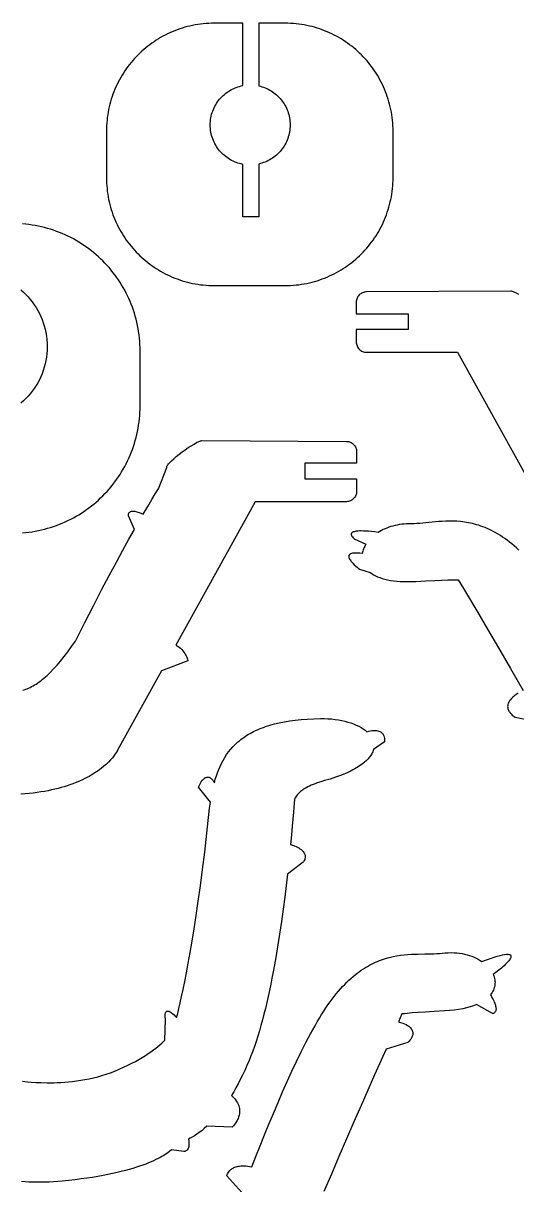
# Model space of a CAD drawing. Extents: x 5 to 505, y 83 to 427.
# Drawn here: x 236.8 to 334.2, y 198.1 to 427 of the extents above; entities that cross this region are included whole.
import ezdxf

# ---------------------------------------------------------------- set-up
doc = ezdxf.new("R2010")
doc.units = 0
doc.layers.add('Nível Padrão', color=1, linetype='CONTINUOUS')

msp = doc.modelspace()

# ---------------------------------------------------------------- linework, layer by layer
at = {"layer": 'Nível Padrão'}
msp.add_lwpolyline([(273.98, 375.34), (274.53, 375.33), (288.48, 375.33), (289.03, 375.34), (289.58, 375.36), (290.12, 375.39), (290.66, 375.44), (291.19, 375.5), (291.73, 375.57), (292.25, 375.66), (292.77, 375.76), (293.29, 375.87), (293.8, 376), (294.31, 376.14), (294.81, 376.28), (295.31, 376.45), (295.8, 376.62), (296.29, 376.8), (296.77, 377), (297.24, 377.21), (297.71, 377.43), (298.17, 377.66), (298.63, 377.9), (299.08, 378.15), (299.52, 378.41), (299.96, 378.68), (300.39, 378.96), (300.81, 379.25), (301.22, 379.55), (301.63, 379.87), (302.02, 380.19), (302.41, 380.52), (302.8, 380.85), (303.17, 381.2), (303.54, 381.56), (303.89, 381.92), (304.24, 382.3), (304.58, 382.68), (304.91, 383.07), (305.23, 383.47), (305.54, 383.87), (305.84, 384.29), (306.13, 384.71), (306.42, 385.14), (306.69, 385.57), (306.95, 386.01), (307.2, 386.46), (307.44, 386.92), (307.67, 387.38), (307.89, 387.85), (308.1, 388.32), (308.29, 388.8), (308.48, 389.29), (308.65, 389.78), (308.81, 390.28), (308.96, 390.78), (309.1, 391.28), (309.23, 391.8), (309.34, 392.31), (309.44, 392.84), (309.53, 393.36), (309.6, 393.89), (309.66, 394.43), (309.71, 394.96), (309.74, 395.51), (309.77, 396.05), (309.77, 396.6), (309.77, 405.73), (309.77, 406.28), (309.74, 406.82), (309.71, 407.36), (309.66, 407.9), (309.6, 408.44), (309.53, 408.97), (309.44, 409.5), (309.34, 410.02), (309.23, 410.53), (309.1, 411.05), (308.96, 411.55), (308.81, 412.06), (308.65, 412.55), (308.48, 413.05), (308.29, 413.53), (308.1, 414.01), (307.89, 414.49), (307.67, 414.96), (307.44, 415.42), (307.2, 415.87), (306.95, 416.32), (306.69, 416.77), (306.42, 417.2), (306.13, 417.63), (305.84, 418.05), (305.54, 418.46), (305.23, 418.87), (304.91, 419.27), (304.58, 419.66), (304.24, 420.04), (303.89, 420.41), (303.54, 420.78), (303.17, 421.14), (302.8, 421.48), (302.41, 421.82), (302.02, 422.15), (301.63, 422.47), (301.22, 422.79), (300.81, 423.09), (300.39, 423.38), (299.96, 423.66), (299.52, 423.93), (299.08, 424.19), (298.63, 424.45), (298.17, 424.69), (297.71, 424.92), (297.24, 425.13), (296.77, 425.34), (296.29, 425.54), (295.8, 425.72), (295.31, 425.9), (294.81, 426.06), (294.31, 426.21), (293.8, 426.34), (293.29, 426.47), (292.77, 426.58), (292.25, 426.68), (291.73, 426.77), (291.19, 426.84), (290.66, 426.91), (290.12, 426.95), (289.58, 426.99), (289.03, 427.01), (288.48, 427.02), (283.28, 427.02), (283.28, 414.68), (283.61, 414.6), (283.93, 414.51), (284.25, 414.4), (284.56, 414.28), (284.87, 414.15), (285.17, 414), (285.46, 413.85), (285.74, 413.68), (286.02, 413.5), (286.29, 413.31), (286.55, 413.11), (286.8, 412.9), (287.04, 412.67), (287.28, 412.44), (287.5, 412.2), (287.71, 411.95), (287.91, 411.69), (288.11, 411.42), (288.29, 411.15), (288.46, 410.87), (288.61, 410.58), (288.76, 410.28), (288.89, 409.97), (289.01, 409.66), (289.12, 409.34), (289.21, 409.02), (289.3, 408.69), (289.36, 408.36), (289.41, 408.02), (289.45, 407.68), (289.47, 407.33), (289.48, 406.98), (289.47, 406.62), (289.45, 406.27), (289.41, 405.93), (289.36, 405.59), (289.3, 405.26), (289.21, 404.93), (289.12, 404.6), (289.01, 404.28), (288.89, 403.97), (288.76, 403.67), (288.61, 403.37), (288.46, 403.08), (288.29, 402.8), (288.11, 402.52), (287.91, 402.25), (287.71, 401.99), (287.5, 401.74), (287.28, 401.5), (287.04, 401.27), (286.8, 401.05), (286.55, 400.84), (286.29, 400.64), (286.02, 400.45), (285.74, 400.27), (285.46, 400.1), (285.17, 399.94), (284.87, 399.8), (284.56, 399.67), (284.25, 399.55), (283.93, 399.44), (283.61, 399.35), (283.28, 399.27), (283.28, 388.84), (280.18, 388.84), (280.18, 399.21), (279.84, 399.28), (279.5, 399.37), (279.17, 399.47), (278.85, 399.58), (278.53, 399.71), (278.22, 399.85), (277.92, 400), (277.62, 400.17), (277.33, 400.34), (277.05, 400.53), (276.78, 400.73), (276.52, 400.95), (276.27, 401.17), (276.03, 401.4), (275.8, 401.64), (275.57, 401.9), (275.36, 402.16), (275.16, 402.43), (274.97, 402.71), (274.8, 403), (274.63, 403.29), (274.48, 403.6), (274.34, 403.91), (274.22, 404.22), (274.1, 404.55), (274, 404.88), (273.92, 405.22), (273.85, 405.56), (273.8, 405.91), (273.76, 406.26), (273.73, 406.61), (273.73, 406.98), (273.73, 407.34), (273.76, 407.69), (273.8, 408.04), (273.85, 408.39), (273.92, 408.73), (274, 409.07), (274.1, 409.4), (274.22, 409.72), (274.34, 410.04), (274.48, 410.35), (274.63, 410.65), (274.8, 410.95), (274.97, 411.23), (275.16, 411.51), (275.36, 411.78), (275.57, 412.05), (275.8, 412.3), (276.03, 412.54), (276.27, 412.77), (276.52, 412.99), (276.78, 413.21), (277.05, 413.41), (277.33, 413.59), (277.62, 413.77), (277.92, 413.94), (278.22, 414.09), (278.53, 414.23), (278.85, 414.35), (279.17, 414.47), (279.5, 414.56), (279.84, 414.65), (280.18, 414.72), (280.18, 427.02), (274.53, 427.02), (273.98, 427.01), (273.44, 426.99), (272.9, 426.95), (272.36, 426.91), (271.82, 426.84), (271.29, 426.77), (270.77, 426.68), (270.25, 426.58), (269.73, 426.47), (269.22, 426.34), (268.71, 426.21), (268.21, 426.06), (267.71, 425.9), (267.22, 425.72), (266.73, 425.54), (266.25, 425.34), (265.78, 425.13), (265.31, 424.92), (264.85, 424.69), (264.39, 424.45), (263.94, 424.19), (263.5, 423.93), (263.07, 423.66), (262.64, 423.38), (262.22, 423.09), (261.81, 422.79), (261.4, 422.47), (261, 422.15), (260.61, 421.82), (260.23, 421.48), (259.86, 421.14), (259.49, 420.78), (259.13, 420.41), (258.79, 420.04), (258.45, 419.66), (258.12, 419.27), (257.8, 418.87), (257.49, 418.46), (257.18, 418.05), (256.89, 417.63), (256.61, 417.2), (256.34, 416.77), (256.08, 416.32), (255.83, 415.87), (255.59, 415.42), (255.36, 414.96), (255.14, 414.49), (254.93, 414.01), (254.74, 413.53), (254.55, 413.05), (254.38, 412.55), (254.22, 412.06), (254.07, 411.55), (253.93, 411.05), (253.81, 410.53), (253.69, 410.02), (253.59, 409.5), (253.51, 408.97), (253.43, 408.44), (253.37, 407.9), (253.33, 407.36), (253.29, 406.82), (253.27, 406.28), (253.26, 405.73), (253.26, 396.6), (253.27, 396.05), (253.29, 395.51), (253.33, 394.96), (253.37, 394.43), (253.43, 393.89), (253.51, 393.36), (253.59, 392.84), (253.69, 392.31), (253.81, 391.8), (253.93, 391.28), (254.07, 390.78), (254.22, 390.28), (254.38, 389.78), (254.55, 389.29), (254.74, 388.8), (254.93, 388.32), (255.14, 387.85), (255.36, 387.38), (255.59, 386.92), (255.83, 386.46), (256.08, 386.01), (256.34, 385.57), (256.61, 385.14), (256.89, 384.71), (257.18, 384.29), (257.49, 383.87), (257.8, 383.47), (258.12, 383.07), (258.45, 382.68), (258.79, 382.3), (259.13, 381.92), (259.49, 381.56), (259.86, 381.2), (260.23, 380.85), (260.61, 380.52), (261, 380.19), (261.4, 379.87), (261.81, 379.55), (262.22, 379.25), (262.64, 378.96), (263.07, 378.68), (263.5, 378.41), (263.94, 378.15), (264.39, 377.9), (264.85, 377.66), (265.31, 377.43), (265.78, 377.21), (266.25, 377), (266.73, 376.8), (267.22, 376.62), (267.71, 376.45), (268.21, 376.28), (268.71, 376.14), (269.22, 376), (269.73, 375.87), (270.25, 375.76), (270.77, 375.66), (271.29, 375.57), (271.82, 375.5), (272.36, 375.44), (272.9, 375.39), (273.44, 375.36), (273.98, 375.34)], close=True, dxfattribs=at)
for points in [[(236.72, 326.61), (237.35, 326.67), (237.98, 326.74), (238.61, 326.83), (239.23, 326.93), (239.85, 327.05), (240.46, 327.18), (241.06, 327.33), (241.66, 327.49), (242.25, 327.67), (242.84, 327.86), (243.42, 328.06), (243.99, 328.28), (244.56, 328.51), (245.12, 328.76), (245.67, 329.02), (246.22, 329.29), (246.75, 329.57), (247.28, 329.87), (247.81, 330.18), (248.32, 330.5), (248.82, 330.83), (249.32, 331.17), (249.81, 331.53), (250.29, 331.9), (250.76, 332.28), (251.22, 332.67), (251.67, 333.07), (252.11, 333.48), (252.54, 333.9), (252.96, 334.33), (253.37, 334.77), (253.77, 335.22), (254.16, 335.68), (254.54, 336.15), (254.91, 336.63), (255.26, 337.12), (255.61, 337.61), (255.94, 338.12), (256.26, 338.63), (256.57, 339.15), (256.87, 339.68), (257.15, 340.22), (257.42, 340.77), (257.68, 341.32), (257.92, 341.88), (258.15, 342.45), (258.37, 343.02), (258.58, 343.6), (258.77, 344.19), (258.94, 344.78), (259.11, 345.38), (259.25, 345.98), (259.39, 346.59), (259.51, 347.21), (259.61, 347.83), (259.7, 348.45), (259.77, 349.08), (259.83, 349.72), (259.87, 350.36), (259.89, 351), (259.9, 351.65), (259.9, 362.41), (259.89, 363.06), (259.87, 363.7), (259.83, 364.35), (259.77, 364.98), (259.7, 365.61), (259.61, 366.24), (259.51, 366.86), (259.39, 367.48), (259.25, 368.09), (259.11, 368.69), (258.94, 369.29), (258.77, 369.88), (258.58, 370.47), (258.37, 371.05), (258.15, 371.63), (257.92, 372.19), (257.68, 372.75), (257.42, 373.31), (257.15, 373.85), (256.87, 374.39), (256.57, 374.92), (256.26, 375.44), (255.94, 375.95), (255.61, 376.46), (255.26, 376.96), (254.91, 377.45), (254.54, 377.92), (254.16, 378.39), (253.77, 378.86), (253.37, 379.31), (252.96, 379.75), (252.54, 380.18), (252.11, 380.6), (251.67, 381.01), (251.22, 381.41), (250.76, 381.8), (250.29, 382.18), (249.81, 382.55), (249.32, 382.9), (248.82, 383.25), (248.32, 383.58), (247.81, 383.9), (247.28, 384.21), (246.75, 384.51), (246.22, 384.79), (245.67, 385.06), (245.12, 385.32), (244.56, 385.56), (243.99, 385.8), (243.42, 386.01), (242.84, 386.22), (242.25, 386.41), (241.66, 386.59), (241.06, 386.75), (240.46, 386.9), (239.85, 387.03), (239.23, 387.15), (238.61, 387.25), (237.98, 387.34), (237.35, 387.41), (236.72, 387.47)], [(236.38, 374.46), (236.88, 374.02), (237.35, 373.57), (237.8, 373.1), (238.23, 372.6), (238.64, 372.09), (239.02, 371.55), (239.39, 371), (239.72, 370.44), (240.03, 369.85), (240.32, 369.25), (240.58, 368.64), (240.81, 368.01), (241.01, 367.37), (241.18, 366.72), (241.33, 366.06), (241.44, 365.38), (241.52, 364.69), (241.57, 364), (241.59, 363.3), (241.57, 362.59), (241.52, 361.9), (241.44, 361.22), (241.33, 360.54), (241.18, 359.88), (241.01, 359.23), (240.81, 358.59), (240.58, 357.96), (240.32, 357.35), (240.03, 356.75), (239.72, 356.17), (239.39, 355.6), (239.02, 355.05), (238.64, 354.52), (238.23, 354.01), (237.8, 353.51), (237.35, 353.04), (236.88, 352.58), (236.38, 352.15)], [(334.59, 373.55), (334.09, 373.82), (333.65, 374.03), (333.46, 374.11), (333.29, 374.17), (333.15, 374.2), (333.03, 374.21), (304.55, 374.08), (304.35, 374.07), (304.14, 374.03), (303.95, 373.98), (303.76, 373.91), (303.58, 373.83), (303.41, 373.72), (303.26, 373.61), (303.11, 373.47), (302.98, 373.33), (302.86, 373.17), (302.76, 373), (302.67, 372.82), (302.61, 372.63), (302.56, 372.44), (302.53, 372.23), (302.52, 372.02), (302.52, 369.77), (312.76, 369.77), (312.76, 366.66), (302.52, 366.66), (302.52, 364.24), (302.53, 364.03), (302.56, 363.82), (302.61, 363.63), (302.67, 363.44), (302.76, 363.26), (302.86, 363.09), (302.98, 362.93), (303.11, 362.78), (303.26, 362.65), (303.41, 362.53), (303.58, 362.43), (303.76, 362.34), (303.95, 362.28), (304.14, 362.23), (304.35, 362.19), (304.55, 362.18), (322.52, 362.18), (338.2, 333.9)], [(236.79, 295.59), (237.06, 295.68), (237.34, 295.78), (237.63, 295.89), (237.91, 296.01), (238.2, 296.15), (238.49, 296.29), (238.78, 296.45), (239.08, 296.63), (239.38, 296.81), (239.68, 297.01), (239.98, 297.22), (240.29, 297.44), (240.6, 297.68), (240.91, 297.94), (241.22, 298.2), (241.54, 298.49), (242.19, 299.1), (242.85, 299.77), (243.53, 300.51), (244.22, 301.32), (244.92, 302.2), (245.64, 303.15), (246.38, 304.18), (247.13, 305.28), (248.98, 308.9), (250.7, 312.24), (252.31, 315.34), (253.82, 318.18), (255.21, 320.79), (256.5, 323.17), (257.69, 325.33), (258.78, 327.28), (257.6, 329.97), (257.6, 330.05), (257.6, 330.13), (257.61, 330.23), (257.63, 330.35), (257.68, 330.47), (257.75, 330.59), (257.85, 330.7), (257.92, 330.75), (257.99, 330.79), (258.08, 330.82), (258.17, 330.85), (258.28, 330.87), (258.41, 330.88), (258.54, 330.88), (258.69, 330.87), (258.86, 330.85), (259.04, 330.81), (259.23, 330.76), (259.45, 330.69), (259.68, 330.61), (259.93, 330.51), (260.2, 330.39), (260.49, 330.26), (261.39, 331.8), (262.19, 333.14), (262.89, 334.29), (263.5, 335.27), (265.14, 339.48), (265.15, 339.6), (265.2, 339.73), (265.28, 339.87), (265.39, 340.03), (265.52, 340.21), (265.68, 340.39), (266.07, 340.79), (266.52, 341.21), (267.04, 341.65), (267.6, 342.1), (268.19, 342.55), (268.8, 342.98), (269.4, 343.39), (269.98, 343.77), (270.53, 344.1), (271.03, 344.38), (271.47, 344.59), (271.66, 344.66), (271.83, 344.72), (271.97, 344.75), (272.09, 344.77), (300.57, 344.63), (300.77, 344.62), (300.98, 344.59), (301.17, 344.54), (301.36, 344.47), (301.54, 344.38), (301.71, 344.28), (301.86, 344.16), (302.01, 344.03), (302.14, 343.88), (302.26, 343.72), (302.36, 343.55), (302.45, 343.37), (302.51, 343.19), (302.56, 342.99), (302.59, 342.78), (302.6, 342.57), (302.6, 340.33), (292.36, 340.33), (292.36, 337.21), (302.6, 337.21), (302.6, 334.79), (302.59, 334.58), (302.56, 334.38), (302.51, 334.18), (302.45, 333.99), (302.36, 333.81), (302.26, 333.64), (302.14, 333.48), (302.01, 333.34), (301.86, 333.21), (301.71, 333.09), (301.54, 332.98), (301.36, 332.9), (301.17, 332.83), (300.98, 332.78), (300.77, 332.75), (300.57, 332.74), (282.6, 332.74), (266.92, 304.45), (267.1, 304.37), (267.27, 304.28), (267.43, 304.18), (267.59, 304.07), (267.87, 303.85), (268.12, 303.6), (268.35, 303.35), (268.54, 303.09), (268.71, 302.84), (268.86, 302.58), (268.98, 302.34), (269.08, 302.11), (269.22, 301.72), (269.3, 301.46), (269.32, 301.36), (264.1, 299.38), (255.47, 283.8), (255.41, 283.68), (255.22, 283.36), (255.07, 283.12), (254.88, 282.85), (254.65, 282.54), (254.37, 282.2), (254.04, 281.84), (253.66, 281.44), (253.24, 281.03), (252.75, 280.61), (252.21, 280.17), (251.61, 279.72), (250.94, 279.28), (250.59, 279.05), (250.22, 278.83), (249.83, 278.61), (249.42, 278.39), (248.99, 278.17), (248.55, 277.96), (248.09, 277.74), (247.61, 277.54), (247.12, 277.33), (246.6, 277.13), (246.07, 276.94), (245.51, 276.75), (244.93, 276.57), (244.34, 276.4), (243.72, 276.23), (243.09, 276.08), (242.43, 275.93), (241.75, 275.79), (241.05, 275.66), (240.33, 275.54), (239.58, 275.43), (238.81, 275.33), (238.02, 275.24), (237.2, 275.16), (236.37, 275.1)], [(334.57, 323.21), (334.11, 323.64), (333.65, 324.04), (333.19, 324.42), (332.73, 324.79), (332.28, 325.13), (331.83, 325.46), (331.39, 325.76), (330.94, 326.05), (330.5, 326.32), (330.06, 326.58), (329.63, 326.82), (329.19, 327.04), (328.77, 327.25), (328.34, 327.44), (327.92, 327.62), (327.5, 327.79), (327.08, 327.94), (326.67, 328.08), (326.26, 328.2), (325.85, 328.32), (325.45, 328.42), (325.05, 328.51), (324.65, 328.59), (323.87, 328.72), (323.1, 328.81), (322.34, 328.87), (321.6, 328.91), (320.87, 328.91), (320.16, 328.9), (319.46, 328.86), (318.78, 328.82), (318.12, 328.76), (316.83, 328.63), (315.62, 328.5), (315.03, 328.45), (314.47, 328.41), (313.92, 328.38), (313.39, 328.38), (312.9, 328.38), (312.42, 328.36), (311.94, 328.33), (311.48, 328.28), (311.03, 328.21), (310.6, 328.14), (310.17, 328.04), (309.75, 327.94), (309.34, 327.82), (308.95, 327.69), (308.57, 327.54), (308.2, 327.39), (307.84, 327.23), (307.5, 327.05), (307.17, 326.87), (306.85, 326.67), (306.14, 326.77), (305.5, 326.84), (304.92, 326.9), (304.4, 326.94), (303.92, 326.96), (303.5, 326.97), (303.13, 326.97), (302.81, 326.95), (302.52, 326.92), (302.28, 326.88), (302.08, 326.83), (301.92, 326.77), (301.78, 326.7), (301.68, 326.63), (301.6, 326.55), (301.56, 326.47), (301.53, 326.38), (301.52, 326.29), (301.54, 326.2), (301.56, 326.12), (301.6, 326.03), (301.65, 325.94), (301.77, 325.78), (301.9, 325.64), (302.02, 325.53), (302.14, 325.43), (304.44, 324.35), (304.31, 324.13), (304.19, 323.9), (304.08, 323.68), (303.98, 323.45), (303.9, 323.22), (303.82, 322.99), (303.77, 322.76), (303.72, 322.53), (303.22, 322.58), (302.78, 322.61), (302.4, 322.62), (302.07, 322.6), (301.8, 322.57), (301.57, 322.51), (301.39, 322.44), (301.25, 322.35), (301.19, 322.3), (301.15, 322.25), (301.11, 322.19), (301.08, 322.14), (301.05, 322.01), (301.05, 321.87), (301.08, 321.73), (301.14, 321.58), (301.21, 321.42), (301.31, 321.26), (301.42, 321.1), (301.55, 320.94), (301.83, 320.62), (302.13, 320.32), (302.43, 320.04), (302.71, 319.81), (302.93, 319.62), (302.93, 319.62), (303.14, 319.46), (305.28, 318.79), (305.6, 318.56), (305.95, 318.35), (306.33, 318.14), (306.74, 317.95), (307.18, 317.78), (307.66, 317.62), (308.16, 317.48), (308.7, 317.35), (309.28, 317.24), (309.88, 317.15), (310.52, 317.08), (311.19, 317.03), (311.9, 316.99), (312.65, 316.99), (313.43, 317), (314.24, 317.04), (316.26, 317.15), (317.99, 317.24), (319.43, 317.3), (320.6, 317.33), (322.13, 317.37), (322.63, 317.37), (323.67, 315.62), (326.48, 310.89), (328.39, 307.64), (330.56, 303.94), (332.93, 299.87), (335.44, 295.54)], [(334.47, 294.99), (334.06, 294.73), (333.71, 294.47), (333.4, 294.21), (333.14, 293.96), (332.92, 293.72), (332.75, 293.48), (332.61, 293.25), (332.5, 293.02), (332.43, 292.8), (332.39, 292.59), (332.38, 292.38), (332.39, 292.18), (332.42, 291.99), (332.47, 291.81), (332.54, 291.63), (332.62, 291.47), (332.72, 291.31), (332.82, 291.17), (332.93, 291.03), (333.05, 290.91), (333.28, 290.69), (333.49, 290.51), (333.67, 290.38), (333.84, 290.27), (339.03, 289.23)], [(236.7, 218.57), (237.15, 218.51), (237.69, 218.44), (238.42, 218.38), (239.32, 218.31), (240.37, 218.26), (241.56, 218.24), (242.21, 218.24), (242.88, 218.25), (243.57, 218.28), (244.29, 218.31), (245.04, 218.36), (245.8, 218.43), (246.58, 218.51), (247.38, 218.61), (248.19, 218.73), (249.01, 218.87), (249.84, 219.03), (250.68, 219.21), (251.53, 219.42), (252.37, 219.66), (253.22, 219.92), (254.07, 220.21), (254.92, 220.53), (255.76, 220.89), (256.64, 221.28), (257.46, 221.68), (258.25, 222.07), (258.98, 222.46), (259.67, 222.85), (260.32, 223.23), (260.93, 223.61), (261.5, 223.98), (262.03, 224.34), (262.52, 224.7), (262.98, 225.04), (263.4, 225.38), (263.79, 225.7), (264.15, 226.02), (264.47, 226.32), (264.76, 226.61), (264.93, 230.68), (264.9, 230.83), (264.86, 231.18), (264.85, 231.4), (264.85, 231.63), (264.87, 231.85), (264.9, 231.95), (264.93, 232.05), (264.96, 232.13), (265.01, 232.21), (265.07, 232.27), (265.14, 232.32), (265.22, 232.35), (265.31, 232.37), (265.42, 232.36), (265.54, 232.33), (265.67, 232.28), (265.82, 232.2), (265.99, 232.1), (266.17, 231.96), (266.37, 231.79), (266.6, 231.6), (266.84, 231.36), (267.1, 231.09), (267.31, 231.91), (267.54, 232.87), (267.8, 233.98), (268.08, 235.23), (268.37, 236.63), (268.69, 238.2), (269.03, 239.92), (269.38, 241.82), (269.75, 243.89), (270.14, 246.13), (270.53, 248.56), (270.94, 251.19), (271.36, 254), (271.79, 257.02), (272.22, 260.24), (272.66, 263.67), (272.81, 264.93), (272.95, 266.19), (273.2, 268.68), (273.33, 269.91), (273.46, 271.13), (273.61, 272.33), (273.77, 273.51), (271.42, 276.47), (271.48, 276.63), (271.67, 277.02), (271.8, 277.27), (271.96, 277.53), (272.15, 277.78), (272.35, 278.01), (272.46, 278.12), (272.58, 278.22), (272.69, 278.3), (272.82, 278.37), (272.94, 278.42), (273.08, 278.45), (273.21, 278.47), (273.35, 278.46), (273.49, 278.43), (273.63, 278.37), (273.78, 278.29), (273.93, 278.17), (274.08, 278.02), (274.23, 277.84), (274.39, 277.63), (274.55, 277.37), (274.73, 278.04), (274.94, 278.7), (275.16, 279.34), (275.4, 279.97), (275.66, 280.58), (275.95, 281.18), (276.26, 281.77), (276.59, 282.34), (276.95, 282.9), (277.34, 283.43), (277.76, 283.96), (278.21, 284.46), (278.69, 284.95), (279.2, 285.42), (279.47, 285.64), (279.74, 285.86), (280.03, 286.08), (280.32, 286.29), (280.63, 286.5), (280.94, 286.7), (281.26, 286.9), (281.59, 287.09), (281.94, 287.27), (282.29, 287.45), (282.65, 287.63), (283.02, 287.8), (283.41, 287.96), (283.8, 288.12), (284.2, 288.27), (284.62, 288.42), (285.48, 288.69), (286.39, 288.94), (287.34, 289.17), (288.35, 289.37), (289.4, 289.54), (290.5, 289.69), (291.66, 289.81), (292.87, 289.9), (294.13, 289.97), (295.45, 290), (296.2, 290), (296.93, 289.97), (297.65, 289.92), (298.34, 289.84), (299.02, 289.74), (299.67, 289.62), (300.29, 289.48), (300.89, 289.32), (301.46, 289.14), (302.01, 288.94), (302.52, 288.72), (303.01, 288.48), (303.46, 288.23), (303.88, 287.97), (304.26, 287.69), (304.61, 287.4), (304.97, 287.5), (305.3, 287.58), (305.6, 287.63), (305.88, 287.67), (306.14, 287.68), (306.38, 287.67), (306.6, 287.65), (306.8, 287.61), (306.99, 287.55), (307.15, 287.48), (307.3, 287.4), (307.43, 287.31), (307.55, 287.2), (307.65, 287.09), (307.74, 286.98), (307.82, 286.86), (307.88, 286.73), (307.94, 286.6), (308.02, 286.35), (308.07, 286.1), (308.1, 285.88), (308.1, 285.68), (308.1, 285.52), (308.1, 285.52), (308.09, 285.39), (305.91, 283.88), (305.85, 283.68), (305.77, 283.48), (305.69, 283.28), (305.58, 283.07), (305.47, 282.87), (305.34, 282.67), (305.19, 282.47), (305.03, 282.27), (304.85, 282.06), (304.66, 281.86), (304.46, 281.66), (304.24, 281.46), (304, 281.26), (303.74, 281.06), (303.47, 280.86), (303.19, 280.66), (302.89, 280.47), (302.57, 280.27), (302.23, 280.08), (301.88, 279.89), (301.51, 279.7), (301.12, 279.51), (300.71, 279.32), (300.29, 279.14), (299.39, 278.78), (298.42, 278.43), (297.37, 278.09), (296.24, 277.77), (295.73, 277.62), (295.26, 277.47), (294.81, 277.32), (294.39, 277.17), (294, 277.01), (293.63, 276.85), (293.29, 276.69), (292.97, 276.54), (292.67, 276.38), (292.4, 276.22), (292.15, 276.06), (291.92, 275.9), (291.71, 275.75), (291.52, 275.6), (291.2, 275.31), (290.93, 275.04), (290.73, 274.79), (290.58, 274.56), (290.47, 274.37), (290.4, 274.21), (290.35, 274.1), (290.33, 274), (290.28, 273.37), (290.15, 271.58), (289.91, 268.79), (289.76, 267.08), (289.58, 265.17), (289.97, 265.05), (290.32, 264.92), (290.65, 264.78), (290.93, 264.64), (291.19, 264.5), (291.42, 264.36), (291.63, 264.22), (291.8, 264.07), (291.95, 263.93), (292.08, 263.78), (292.19, 263.63), (292.27, 263.49), (292.34, 263.35), (292.39, 263.21), (292.42, 263.07), (292.44, 262.93), (292.45, 262.8), (292.45, 262.68), (292.43, 262.55), (292.41, 262.44), (292.35, 262.22), (292.27, 262.04), (292.19, 261.89), (292.12, 261.77), (292.04, 261.68), (288.97, 259.36), (288.71, 257.13), (288.42, 254.81), (288.11, 252.43), (287.77, 250), (287.41, 247.54), (287.01, 245.05), (286.59, 242.56), (286.14, 240.09), (285.9, 238.86), (285.66, 237.64), (285.4, 236.43), (285.14, 235.24), (284.87, 234.06), (284.6, 232.9), (284.32, 231.75), (284.02, 230.63), (283.72, 229.53), (283.42, 228.45), (283.1, 227.41), (282.78, 226.39), (282.44, 225.4), (282.1, 224.44), (281.75, 223.52), (281.39, 222.64), (280.96, 221.63), (280.53, 220.67), (280.09, 219.74), (279.65, 218.86), (279.22, 218.02), (278.78, 217.22), (278.35, 216.45), (277.92, 215.72), (278.23, 215.43), (278.5, 215.14), (278.73, 214.85), (278.93, 214.56), (279.1, 214.27), (279.23, 213.99), (279.34, 213.7), (279.42, 213.43), (279.47, 213.15), (279.5, 212.89), (279.51, 212.63), (279.5, 212.37), (279.47, 212.12), (279.43, 211.88), (279.37, 211.65), (279.3, 211.43), (279.22, 211.21), (279.13, 211), (279.03, 210.81), (278.93, 210.63), (278.72, 210.29), (278.52, 210.01), (278.34, 209.78), (278.19, 209.61), (278.05, 209.47), (273.08, 209.67), (272.55, 209.2), (272.04, 208.78), (271.55, 208.41), (271.07, 208.08), (270.62, 207.79), (270.19, 207.54), (269.79, 207.33), (269.41, 207.14), (269.48, 206.7), (269.51, 206.31), (269.51, 205.98), (269.48, 205.7), (269.42, 205.46), (269.35, 205.26), (269.26, 205.1), (269.16, 204.97), (269.05, 204.87), (268.94, 204.8), (268.84, 204.75), (268.74, 204.72), (268.6, 204.69), (268.54, 204.69), (266.11, 205.05), (265.68, 204.7), (265.43, 204.51), (265.16, 204.32), (264.87, 204.12), (264.55, 203.92), (264.21, 203.72), (263.84, 203.51), (263.44, 203.3), (263.01, 203.09), (262.56, 202.87), (262.07, 202.66), (261.56, 202.44), (261.01, 202.22), (260.43, 202.01), (259.81, 201.79), (259.16, 201.58), (258.47, 201.36), (257.75, 201.15), (256.99, 200.94), (256.19, 200.74), (255.35, 200.54), (254.47, 200.34), (253.54, 200.15), (252.58, 199.96), (251.57, 199.78), (250.52, 199.6), (249.42, 199.44), (248.28, 199.28), (247.08, 199.12), (245.84, 198.98), (244.55, 198.84), (243.67, 198.76), (242.81, 198.7), (241.96, 198.66), (241.13, 198.63), (240.32, 198.62), (239.52, 198.62), (238.74, 198.64), (237.98, 198.67), (237.23, 198.71), (236.49, 198.77)], [(279.94, 196.61), (276.97, 199.88), (277.01, 200), (277.05, 200.13), (277.13, 200.29), (277.23, 200.49), (277.37, 200.7), (277.56, 200.92), (277.67, 201.03), (277.79, 201.13), (277.92, 201.24), (278.07, 201.34), (278.23, 201.43), (278.41, 201.52), (278.6, 201.6), (278.81, 201.68), (279.03, 201.74), (279.28, 201.79), (279.53, 201.83), (279.81, 201.86), (280.11, 201.87), (280.43, 201.86), (280.76, 201.84), (281.12, 201.8), (281.5, 201.74), (281.9, 201.66), (282.71, 203.73), (283.55, 205.83), (284.41, 207.95), (285.29, 210.08), (286.19, 212.21), (287.09, 214.33), (288.01, 216.43), (288.93, 218.49), (289.85, 220.5), (290.77, 222.45), (291.69, 224.34), (292.6, 226.15), (293.5, 227.86), (293.95, 228.68), (294.39, 229.47), (294.83, 230.24), (295.26, 230.97), (295.69, 231.68), (296.11, 232.35), (296.52, 232.98), (296.94, 233.58), (297.35, 234.17), (297.77, 234.73), (298.18, 235.26), (298.59, 235.78), (299.01, 236.27), (299.42, 236.74), (299.83, 237.2), (300.24, 237.63), (300.66, 238.04), (301.07, 238.43), (301.48, 238.8), (301.89, 239.16), (302.3, 239.5), (302.7, 239.81), (303.11, 240.12), (303.52, 240.4), (303.92, 240.67), (304.32, 240.93), (304.73, 241.17), (305.13, 241.39), (305.52, 241.6), (305.92, 241.8), (306.32, 241.98), (306.71, 242.15), (307.1, 242.31), (307.49, 242.46), (307.88, 242.59), (308.26, 242.72), (309.03, 242.93), (309.78, 243.11), (310.53, 243.26), (311.26, 243.37), (311.98, 243.46), (312.69, 243.52), (313.39, 243.57), (314.07, 243.6), (314.74, 243.61), (316.02, 243.63), (317.25, 243.64), (317.83, 243.65), (318.4, 243.68), (318.95, 243.71), (319.48, 243.77), (320.08, 243.83), (320.66, 243.87), (321.24, 243.88), (321.8, 243.86), (322.35, 243.82), (322.88, 243.76), (323.4, 243.68), (323.9, 243.58), (324.39, 243.46), (324.86, 243.32), (325.32, 243.16), (325.76, 242.98), (326.17, 242.79), (326.57, 242.58), (326.95, 242.36), (327.31, 242.13), (328.2, 242.46), (329, 242.75), (329.71, 242.99), (330.34, 243.18), (330.9, 243.33), (331.38, 243.44), (331.78, 243.52), (332.13, 243.55), (332.41, 243.56), (332.63, 243.54), (332.72, 243.52), (332.8, 243.49), (332.87, 243.46), (332.92, 243.42), (332.96, 243.37), (332.99, 243.32), (333.01, 243.26), (333.03, 243.21), (333.02, 243.07), (332.98, 242.93), (332.91, 242.77), (332.82, 242.61), (332.71, 242.44), (332.58, 242.26), (332.28, 241.91), (331.96, 241.58), (331.66, 241.28), (331.4, 241.05), (331.4, 241.05), (331.16, 240.83), (329.55, 239.56), (329.65, 239.3), (329.73, 239.05), (329.8, 238.8), (329.84, 238.54), (329.87, 238.29), (329.89, 238.03), (329.88, 237.77), (329.86, 237.52), (329.82, 237.26), (329.75, 237.01), (329.67, 236.76), (329.57, 236.51), (329.45, 236.26), (329.31, 236.02), (329.15, 235.78), (328.97, 235.55), (329.16, 235.23), (329.34, 234.94), (329.49, 234.66), (329.62, 234.4), (329.73, 234.15), (329.83, 233.93), (329.9, 233.71), (329.97, 233.52), (330.01, 233.33), (330.05, 233.16), (330.07, 233.01), (330.08, 232.86), (330.08, 232.73), (330.07, 232.62), (330.05, 232.51), (330.02, 232.41), (329.95, 232.25), (329.86, 232.12), (329.76, 232.02), (329.66, 231.96), (329.57, 231.91), (329.49, 231.88), (329.42, 231.87), (326.26, 233.65), (325.65, 233.42), (324.99, 233.2), (324.28, 233), (323.51, 232.83), (322.69, 232.68), (321.82, 232.56), (320.89, 232.47), (319.9, 232.4), (317.88, 232.29), (316.16, 232.18), (314.71, 232.08), (313.55, 231.99), (312.03, 231.85), (311.53, 231.8), (310.83, 230.25), (311.28, 230.13), (311.68, 229.99), (312.04, 229.85), (312.36, 229.7), (312.63, 229.54), (312.87, 229.38), (313.08, 229.22), (313.25, 229.05), (313.38, 228.88), (313.49, 228.71), (313.58, 228.54), (313.63, 228.37), (313.67, 228.2), (313.68, 228.03), (313.67, 227.87), (313.65, 227.71), (313.61, 227.55), (313.56, 227.39), (313.5, 227.24), (313.43, 227.1), (313.28, 226.84), (313.11, 226.61), (312.95, 226.42), (312.82, 226.28), (312.69, 226.16), (308.41, 224.89), (306.13, 219.78), (303.47, 213.78), (302.05, 210.53), (300.58, 207.17), (299.1, 203.74), (297.61, 200.26), (296.14, 196.79)]]:
    msp.add_lwpolyline(points, dxfattribs=at)

doc.saveas('drawing.dxf')
